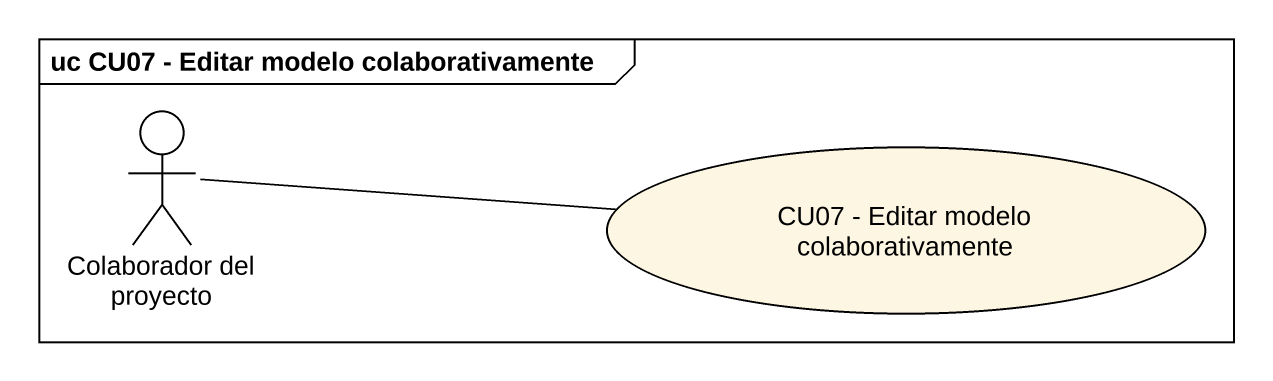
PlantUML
@startuml
mainframe uc CU07 - Editar modelo colaborativamente
actor "Colaborador del proyecto" as Colaborador_del_proyecto
usecase "CU07 - Editar modelo colaborativamente" as CU07_Editar_modelo
Colaborador_del_proyecto -right- CU07_Editar_modelo
@enduml
